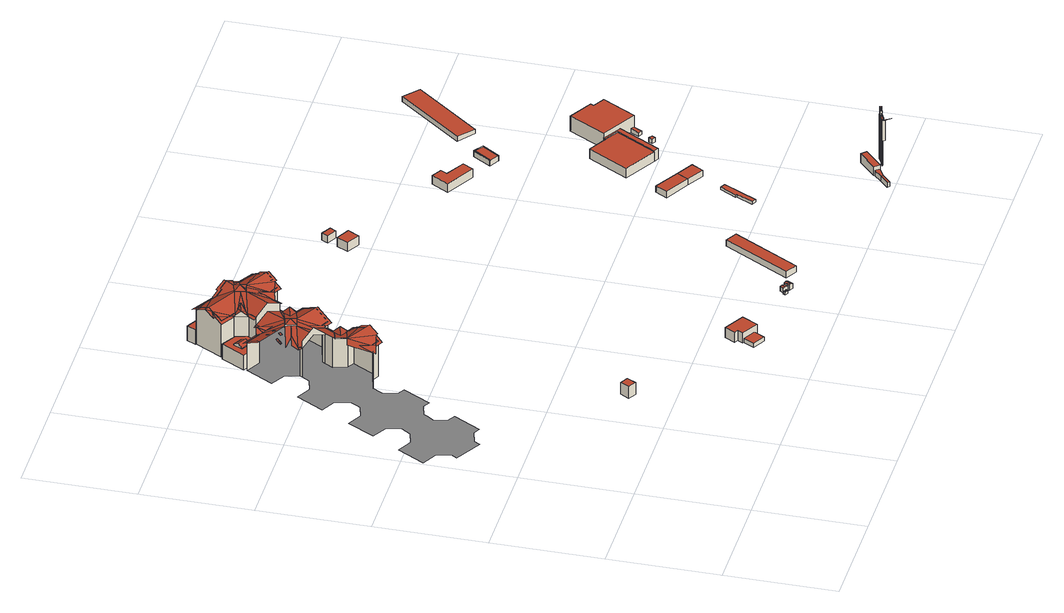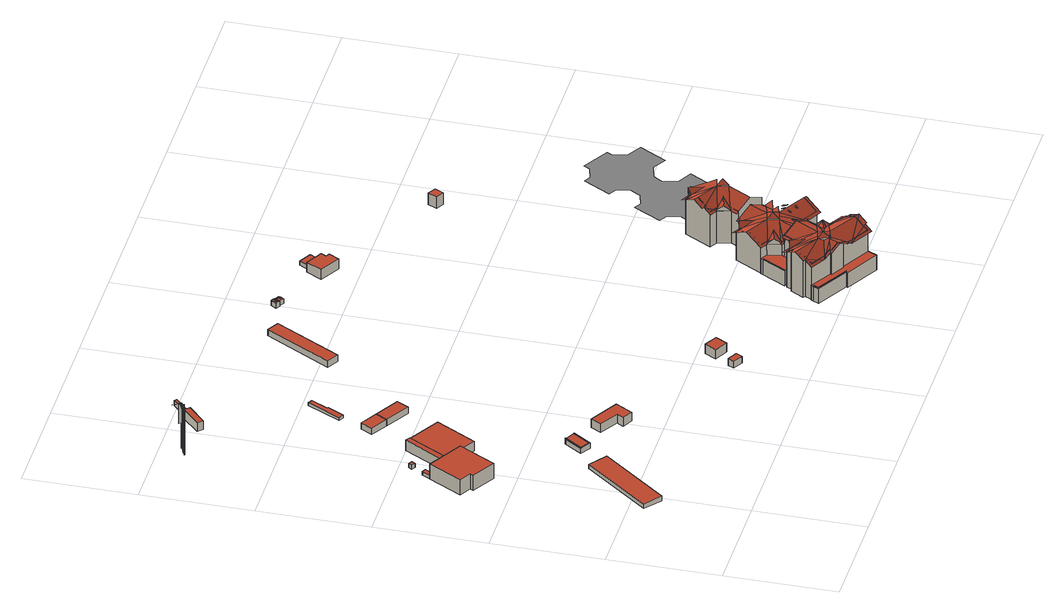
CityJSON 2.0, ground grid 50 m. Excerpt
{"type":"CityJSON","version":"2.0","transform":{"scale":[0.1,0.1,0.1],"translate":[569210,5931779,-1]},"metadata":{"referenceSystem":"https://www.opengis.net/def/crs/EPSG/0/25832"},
"CityObjects":{
"building1":{"type":"Building","attributes":{"Grundfläche 2D":"19.448361","Grundhöhe NN":"3.716"},"geometry":[{"type":"Solid","lod":"3","boundaries":[[[[0,1,2,3]],[[4,5,3,2]],[[5,6,0,3]],[[6,7,1,0]],[[7,4,2,1]],[[7,6,5,4]]]],"semantics":{"surfaces":[{"type":"RoofSurface"},{"type":"WallSurface"},{"type":"GroundSurface"}],"values":[[0,1,1,1,1,2]]}}]},
"building2":{"type":"Building","attributes":{"Grundfläche 2D":"3887.986496","Grundhöhe NN":"0.758"},"children":["building2-1","building2-2","building2-3","building2-4","building2-5","building2-6"],"geometry":[{"type":"MultiSurface","lod":"3","boundaries":[[[8,9,10,11,12,13,14]],[[15,16,17,18,19,20,12,11,10,21,22]],[[23,24,20,25,26,27,28]],[[29,30,9,8,14,24,23,28]],[[31,15,26,25,20,32,33,34]],[[10,9,35,22,21]],[[26,15,27]],[[9,30,29,36,35]],[[37,38,39,40,41,42]],[[27,22,35]],[[22,27,15]],[[15,27,36]],[[16,43,44,39,38,37,42]],[[27,35,36,29,36]],[[44,45,40,39]],[[46,45,44]],[[27,15,31]],[[47,28,27,31]],[[15,36,29,28,47,48,49,50,16]],[[51,47,31,34,52]],[[49,53,28,47,51,48]],[[47,28,53,49,48]],[[54,55,56,57,58,59,60,61,62,63,64,65,66,67,68,69,70,71,72,73,74,75,76,77,78,79,80,81,82,83,84,85,86,87,88,89,90,91,92,93,94,95,96,97,98,99,100,101,102,103,104,105,106,107,108,109,110,111,112,113,114,115,116,117,118,119,120,121,122,123,124,125,126,127,128,129,52,34,33,130,131,132,133,134,135,136]],[[137,138,46,44,43,16,139,140,141,142]],[[143,144,85,84]],[[145,144,146]],[[48,50,49]],[[147,148,149,150,151,152,146,153]],[[16,50,49,154,155,156]],[[50,156,155,154,49]],[[146,152,143,157,158,145]],[[46,138,159]],[[141,140,160,161,142]],[[162,163,164,156,50,48,51,52,129]],[[146,145,158,165,148,147,153]],[[143,166,167,168,169,157]],[[16,156,155,170,171,164]],[[16,164,171,163,172,173,174,139]],[[137,142,161,175,176,177,138]],[[178,149,165,179,180]],[[156,164,171,170,155]],[[181,182,183,168,167,46,159,177]],[[184,185,186,187,188,189,128,127]],[[138,177,159]],[[139,174,160,140]],[[190,173,188,187,186,185,182]],[[172,189,188,173]],[[191,192,193,194,195,196,197,198,199,200]],[[189,172,162,129,128]],[[181,177,176]],[[171,164,163]],[[181,176,175,161,160,174,173,190,182]],[[194,193,192,89,88]],[[163,171,201,173,172]],[[173,201,171,163,162,172]],[[182,185,184,202,168,183]],[[202,184,127,126,169,168]],[[199,198,197,196,179,203,204,205,200]],[[149,148,165]],[[169,206,207,208,209,210,158,157]],[[211,212,213,214]],[[212,215,216,213]],[[217,169,126,125]],[[217,218,207,206,169]],[[219,209,208]],[[210,209,220]],[[203,221,204]],[[158,210,220]],[[205,204,222]],[[203,223,221]],[[224,179,165,158]],[[225,224,158,226,227,228]],[[227,226,229,228]],[[230,231,222,204,221,223]],[[228,232,225]],[[233,230,223,203,179,224,225,232]],[[234,235,236,220,209,219,237]],[[238,239,240,226,158]],[[241,242,243,244]],[[245,243,242,246,247]],[[241,248,246,242]],[[235,234,239,238,158,220,236]],[[90,89,192,191,249,250,251,92,91]],[[228,252,232]],[[230,233,231]],[[253,233,232]],[[233,253,231]],[[253,254,231]],[[123,122,255,256,257,258,259,218,217,125,124]],[[200,260,261,250,249,191]],[[231,262,263,264,260,200,205,222]],[[265,266,237,219,208,207,267,268]],[[267,207,218,259,258,257,256,268]],[[240,269,270,229,226]],[[228,229,271]],[[248,272,247,246]],[[273,211,214,274]],[[252,228,271,275]],[[212,211,273,276,277,278,215],[244,243,245,279]],[[280,281,282,274,214,213,216]],[[283,284,285,231,254]],[[284,283,254,253,232,252,275,250,261]],[[239,234,286,287,256,288]],[[287,286,234,237,266,265,289,256]],[[271,229,270]],[[290,239,288]],[[241,244,279,272,248]],[[288,270,269,240,239,290]],[[279,245,247,272]],[[262,231,285,263]],[[270,288,291,275,271]],[[292,256,289,265]],[[284,261,264,263,285,284,283]],[[251,250,261]],[[215,278,280,216]],[[260,264,293,251,261]],[[276,273,274,282]],[[293,294,260,264]],[[295,296,297]],[[298,299,300,301,296,302]],[[251,293,93,92]],[[295,302,296]],[[303,295,297]],[[299,302,296,301,300]],[[297,296,303]],[[304,255,122,121]],[[305,306,307,288,256,292,265,268]],[[293,264,261,250,275,308]],[[277,276,282,281]],[[303,296,302,299,300,309,295]],[[304,307,306,305,268,256,255]],[[310,309,299,298,98,97]],[[311,312,94,93,293,313]],[[288,314,315,316,317,275,291,288,290]],[[299,309,300]],[[313,318,319,320,321,312,311]],[[319,322,323,324,325,326,300]],[[278,277,281,280]],[[295,303,327]],[[322,328,329,330,331,332,333,324,323]],[[300,309,310,334]],[[335,336,319,300,334]],[[321,320,319,336,331]],[[303,337,327]],[[328,320,321]],[[302,295,327,337,338,339,340,99,98,298]],[[324,341,342,334,343,344,326,325]],[[95,94,312,321,331,336,335,334,310,97,96]],[[318,313,345,346,321,320,347,322,319]],[[348,327,303,295,309,300,326,334]],[[333,349,324]],[[350,338,337,303,351]],[[349,341,324]],[[352,345,313,293,308,353]],[[308,275,353]],[[331,328,321,346,354,332]],[[354,333,332]],[[355,307,304,121,120,356,357]],[[358,359,316,315]],[[354,348,334,342,341]],[[340,360,100,99]],[[350,351,303,337,361,362,363,338]],[[364,365,366,314,288,307,306,367,368]],[[333,354,341,349]],[[314,358,315]],[[369,317,316,359,370,371,372]],[[373,353,275,317,369,372,371,374,375]],[[355,357,376,377,314,368,367,306,307]],[[378,314,377,379,380,381]],[[360,382,101,100]],[[350,383,362,363,339,338]],[[365,364,384,385,386,358,314,366]],[[363,362,383,350,338]],[[314,378,374,368]],[[381,380,387,353]],[[388,359,358,386,385,384]],[[381,353,373,375,374,378]],[[376,357,356,379,377]],[[369,372,371,372]],[[370,359,388,384,364,368,374,371]],[[389,390,362,361,337,303,327,348]],[[356,120,119,391]],[[392,352,353,387,393,394]],[[395,391,119,118]],[[396,346,345,352,397,398,399,400,401]],[[397,352,392,394,396,401,398]],[[363,361,402,390,403,404,340,339]],[[405,406,407,408,393,387,380,379,356,391,395]],[[354,346,348]],[[409,348,346,410]],[[401,411,412,346,396]],[[413,414,415,412,411,416,417,401,418,419,399]],[[362,361,363]],[[410,420,409]],[[346,421,422,410]],[[422,420,410]],[[362,390,402,361]],[[399,398,423,424,425,426,414,413]],[[421,427,428,429,422]],[[382,430,102,101]],[[431,432,421,346,412,415,433,434]],[[429,428,435,420,422]],[[436,437,424,423,398,401,396,411,438,439,440,441]],[[421,432,431,427]],[[113,442,436,441,440,439,438,411,396,394,393,408,114]],[[389,348,409,443,444]],[[431,428,427]],[[409,420,443]],[[405,395,118,117]],[[431,445,435,428]],[[425,446,447,441,434,433,415,414,426]],[[448,449,443,420,435]],[[431,434,441,437,436,450,451,445]],[[445,451,452,453,454,444,443,449,448,435]],[[452,451,450]],[[362,390,389,444,454,455,456,457,458,459]],[[442,460,424,437,436]],[[461,462,404,403]],[[115,114,408,407,406,405,117,116]],[[456,461,403,390,362,459,458,457]],[[436,437,425,460,463,464,465,450]],[[466,460,442,113,112]],[[467,464,463,460,425,424,468,469]],[[464,467,469,468,424,460,466,463]],[[456,470,471,462,461]],[[404,462,471,472,473,474,475,476,477,478,479,480,430,382,360,340]],[[454,453,481,482,483,455]],[[484,485,479,478]],[[486,465,463,466,112,111]],[[430,480,103,102]],[[487,457,456,455,488,489]],[[464,463,465]],[[488,472,471,470]],[[455,483,482,489,488]],[[488,470,456,457,487,489]],[[490,486,111,110]],[[491,450,465,464,492,493]],[[482,483,488,489]],[[493,492,464,465,486,490,491]],[[494,495,496,482,481,453,452,450,497]],[[483,481,498,496,499,473,472,488]],[[481,483,482]],[[478,477,500,484]],[[482,496,498,481]],[[480,501,104,103]],[[502,491,490,110,109]],[[450,491,493,503,494,497]],[[501,480,479,485,504]],[[505,502,109,108]],[[497,494,503,493,491,502,505]],[[496,495,494,506,482]],[[497,495,494]],[[499,496,482,506,494,495]],[[507,508,504,485,484,500]],[[495,497,505,108,107,473,499]],[[474,473,107,106]],[[475,474,106,105]],[[507,476,475,508]],[[477,476,507,500]],[[475,501,504,508]],[[501,475,105,104]]],"semantics":{"surfaces":[{"type":"RoofSurface"},{"type":"WallSurface"},{"type":"GroundSurface"}],"values":[0,0,0,1,1,0,0,0,0,1,0,0,1,1,1,0,0,0,0,1,0,0,2,0,1,0,0,0,0,0,0,0,0,1,0,1,0,0,0,0,0,0,1,1,1,0,0,0,1,1,0,1,1,0,0,0,1,0,0,0,1,1,1,0,0,1,1,0,0,1,0,1,0,0,1,0,0,1,1,1,0,0,1,1,0,0,0,0,1,0,1,1,0,0,0,0,1,1,0,2,0,0,0,0,0,0,1,1,1,0,1,1,1,0,1,0,1,0,0,0,1,0,0,0,0,1,0,0,1,0,0,1,1,0,0,0,1,1,0,0,0,0,0,0,0,1,0,1,0,0,0,0,0,1,0,0,0,1,0,0,1,0,0,0,1,0,0,0,1,1,0,1,0,0,1,0,0,1,1,1,0,1,1,1,0,0,1,0,0,1,0,0,0,0,1,0,0,1,1,1,0,0,0,0,1,1,1,0,1,1,0,0,0,1,0,0,0,1,1,0,0,1,0,0,1,0,0,1,1,1,0,0,1,0,0,1,0,0,0,0,1,0,1,0,1,1,0,1,1,0,0,0,0,0,1,1,1,1,1,1,1]}}]},
"building2-1":{"type":"BuildingInstallation","parents":["building2"],"geometry":[{"type":"MultiSurface","lod":"3","boundaries":[[[509,510,511,512]],[[511,510,513,514]],[[510,509,515,513]],[[512,511,514,516]],[[509,512,516,515]]],"semantics":{"surfaces":[{"type":"RoofSurface"},{"type":"WallSurface"}],"values":[0,1,1,1,1]}}]},
"building2-2":{"type":"BuildingInstallation","parents":["building2"],"geometry":[{"type":"MultiSurface","lod":"3","boundaries":[[[510,517,518,519]],[[519,518,520,521]],[[510,519,521,513]],[[517,510,513,522]],[[518,517,522,520]]],"semantics":{"surfaces":[{"type":"RoofSurface"},{"type":"WallSurface"}],"values":[0,1,1,1,1]}}]},
"building2-3":{"type":"BuildingInstallation","parents":["building2"],"geometry":[{"type":"MultiSurface","lod":"3","boundaries":[[[523,524,525,526]],[[525,524,527,528]],[[526,525,528,529]],[[523,526,529,530]],[[524,523,530,527]]],"semantics":{"surfaces":[{"type":"RoofSurface"},{"type":"WallSurface"}],"values":[0,1,1,1,1]}}]},
"building2-4":{"type":"BuildingInstallation","parents":["building2"],"geometry":[{"type":"MultiSurface","lod":"3","boundaries":[[[531,532,533,534]],[[532,531,535,536]],[[533,532,536,537]],[[534,533,537,538]],[[531,534,538,535]]],"semantics":{"surfaces":[{"type":"RoofSurface"},{"type":"WallSurface"}],"values":[0,1,1,1,1]}}]},
"building2-5":{"type":"BuildingInstallation","parents":["building2"],"geometry":[{"type":"MultiSurface","lod":"3","boundaries":[[[539,540,541,542]],[[542,541,543,544]],[[539,542,544,545]],[[540,539,545,546]],[[541,540,546,543]]],"semantics":{"surfaces":[{"type":"RoofSurface"},{"type":"WallSurface"}],"values":[0,1,1,1,1]}}]},
"building2-6":{"type":"BuildingInstallation","parents":["building2"],"geometry":[{"type":"MultiSurface","lod":"3","boundaries":[[[547,548,549,550]],[[395,405,550,549]],[[548,547,406,551]],[[549,548,551,395]],[[405,406,547,550]]],"semantics":{"surfaces":[{"type":"RoofSurface"},{"type":"WallSurface"}],"values":[0,1,1,1,1]}}]},
"building3":{"type":"Building","attributes":{"Grundfläche 2D":"119.736604","Grundhöhe NN":"1.803"},"geometry":[{"type":"Solid","lod":"3","boundaries":[[[[552,553,554,555,556,557]],[[558,559,560,561]],[[552,557,562,563]],[[553,552,563,564]],[[554,553,564,565]],[[555,554,565,566]],[[560,567,568,556,555,566,569,561]],[[557,556,568,562]],[[558,561,569,570]],[[559,558,570,571]],[[560,559,571,567]],[[562,568,567,571,570,569,566,565,564,563]]]],"semantics":{"surfaces":[{"type":"RoofSurface"},{"type":"WallSurface"},{"type":"GroundSurface"}],"values":[[0,0,1,1,1,1,1,1,1,1,1,2]]}}]},
"building4":{"type":"Building","attributes":{"Grundfläche 2D":"2.001589","Grundhöhe NN":"4.839"},"geometry":[{"type":"Solid","lod":"3","boundaries":[[[[572,573,574]],[[575,576,577,578,573,572]],[[579,578,577]],[[580,581,574,573,578,579]],[[572,574,582,583]],[[584,585,577,576,575,572,583,586]],[[579,577,585,587]],[[582,574,581,580,579,587,588]],[[587,585,584,586,583,582,588]]]],"semantics":{"surfaces":[{"type":"RoofSurface"},{"type":"WallSurface"},{"type":"GroundSurface"}],"values":[[0,0,0,0,1,1,1,1,2]]}}]},
"building5":{"type":"Building","attributes":{"Grundfläche 2D":"4.549170","Grundhöhe NN":"4.774"},"geometry":[{"type":"Solid","lod":"3","boundaries":[[[[589,590,591,592]],[[593,589,592,594]],[[594,592,591,595,596]],[[593,594,596,597]],[[590,589,593,597,598]],[[591,590,598,595]],[[596,595,598,597]]]],"semantics":{"surfaces":[{"type":"RoofSurface"},{"type":"WallSurface"},{"type":"GroundSurface"}],"values":[[0,0,1,1,1,1,2]]}}]},
"building6":{"type":"Building","attributes":{"Grundfläche 2D":"6.020033","Grundhöhe NN":"4.754"},"geometry":[{"type":"Solid","lod":"3","boundaries":[[[[599,600,601]],[[602,600,599]],[[602,599,603]],[[602,603,604]],[[601,600,605,606]],[[603,599,601,606,607]],[[604,603,607,608]],[[605,600,602,604,608]],[[606,605,608,607]]]],"semantics":{"surfaces":[{"type":"RoofSurface"},{"type":"WallSurface"},{"type":"GroundSurface"}],"values":[[0,0,0,0,1,1,1,1,2]]}}]},
"building7":{"type":"Building","attributes":{"Grundfläche 2D":"206.804514","Grundhöhe NN":"1.548"},"geometry":[{"type":"Solid","lod":"3","boundaries":[[[[609,610,611,612]],[[613,614,612,611]],[[614,615,609,612]],[[615,616,610,609]],[[616,613,611,610]],[[616,615,614,613]]]],"semantics":{"surfaces":[{"type":"RoofSurface"},{"type":"WallSurface"},{"type":"GroundSurface"}],"values":[[0,1,1,1,1,2]]}}]},
"building8":{"type":"Building","attributes":{"Grundfläche 2D":"39.757102","Grundhöhe NN":"3.750"},"geometry":[{"type":"Solid","lod":"3","boundaries":[[[[617,618,619,620]],[[621,622,620,619]],[[622,623,617,620]],[[623,624,618,617]],[[624,621,619,618]],[[624,623,622,621]]]],"semantics":{"surfaces":[{"type":"RoofSurface"},{"type":"WallSurface"},{"type":"GroundSurface"}],"values":[[0,1,1,1,1,2]]}}]},
"building9":{"type":"Building","attributes":{"Grundfläche 2D":"16.047370","Grundhöhe NN":"2.600"},"geometry":[{"type":"Solid","lod":"3","boundaries":[[[[625,626,627,628]],[[629,630,628,627]],[[630,631,625,628]],[[631,632,626,625]],[[632,629,627,626]],[[632,631,630,629]]]],"semantics":{"surfaces":[{"type":"RoofSurface"},{"type":"WallSurface"},{"type":"GroundSurface"}],"values":[[0,1,1,1,1,2]]}}]},
"building10":{"type":"Building","attributes":{"Grundfläche 2D":"41.273050","Grundhöhe NN":"1.509"},"geometry":[{"type":"Solid","lod":"3","boundaries":[[[[633,634,635,636,637,638]],[[639,640,636,635]],[[640,641,637,636]],[[641,642,638,637]],[[642,643,633,638]],[[643,644,634,633]],[[644,639,635,634]],[[640,639,644,643,642,641]]]],"semantics":{"surfaces":[{"type":"RoofSurface"},{"type":"WallSurface"},{"type":"GroundSurface"}],"values":[[0,1,1,1,1,1,1,2]]}}]},
"building11":{"type":"Building","attributes":{"Grundfläche 2D":"77.841871","Grundhöhe NN":"2.038"},"geometry":[{"type":"Solid","lod":"3","boundaries":[[[[645,646,647,648]],[[649,650,646,645]],[[650,651,647,646]],[[651,652,648,647]],[[652,649,645,648]],[[650,649,652,651]]]],"semantics":{"surfaces":[{"type":"RoofSurface"},{"type":"WallSurface"},{"type":"GroundSurface"}],"values":[[0,1,1,1,1,2]]}}]},
"building12":{"type":"Building","attributes":{"Grundfläche 2D":"51.028626","Grundhöhe NN":"5.439"},"geometry":[{"type":"Solid","lod":"3","boundaries":[[[[653,654,655,656]],[[657,658,659,660]],[[661,657,660,662]],[[658,663,664,654,653,665,666,659]],[[655,654,664,667]],[[656,655,667,668]],[[653,656,668,665]],[[660,659,666,669]],[[658,657,670,663]],[[662,660,669,671]],[[661,662,671,672]],[[657,661,672,670]],[[666,665,668,667,664,663,670,672,671,669]]]],"semantics":{"surfaces":[{"type":"RoofSurface"},{"type":"WallSurface"},{"type":"GroundSurface"}],"values":[[0,0,0,1,1,1,1,1,1,1,1,1,2]]}}]},
"building13":{"type":"Building","attributes":{"Grundfläche 2D":"54.464480","Grundhöhe NN":"1.953"},"geometry":[{"type":"Solid","lod":"3","boundaries":[[[[673,674,646,645]],[[646,674,675,650]],[[649,645,646,650]],[[673,645,649,676]],[[674,673,676,675]],[[650,675,676,649]]]],"semantics":{"surfaces":[{"type":"RoofSurface"},{"type":"WallSurface"},{"type":"GroundSurface"}],"values":[[0,1,1,1,1,2]]}}]},
"building14":{"type":"Building","attributes":{"Grundfläche 2D":"102.174693","Grundhöhe NN":"2.074"},"geometry":[{"type":"Solid","lod":"3","boundaries":[[[[677,678,679,680,681,682]],[[683,684,681,680]],[[684,685,682,681]],[[685,686,677,682]],[[686,687,678,677]],[[687,688,679,678]],[[688,683,680,679]],[[683,688,687,686,685,684]]]],"semantics":{"surfaces":[{"type":"RoofSurface"},{"type":"WallSurface"},{"type":"GroundSurface"}],"values":[[0,1,1,1,1,1,1,2]]}}]},
"building15":{"type":"Building","attributes":{"Grundfläche 2D":"1252.468823","Grundhöhe NN":"-0.001"},"children":["building15-1"],"geometry":[{"type":"MultiSurface","lod":"3","boundaries":[[[689,690,691,692,693,694,695]],[[689,695,696,697]],[[698,699,697]],[[700,701,691,690,689,697,699]],[[691,701,702,692]],[[703,698,697]],[[700,699,698]],[[701,700,704,702]],[[698,705,700]],[[706,705,698,707]],[[700,708,709,704]],[[708,710,711,709]],[[712,708,700,705,713,714]],[[715,713,705,706]],[[710,708,712,716,717]],[[711,710,717,716,718,719]],[[720,714,713,715]],[[716,712,721,718]],[[722,723,714,720]],[[723,724,712,714]],[[725,724,723,722]]],"semantics":{"surfaces":[{"type":"WallSurface"},{"type":"RoofSurface"}],"values":[0,0,1,1,0,1,1,0,1,0,0,0,1,0,1,0,0,0,0,1,0]}}]},
"building15-1":{"type":"BuildingInstallation","parents":["building15"],"geometry":[{"type":"MultiSurface","lod":"3","boundaries":[[[726,727,728]],[[726,729,727]],[[730,728,727,731]],[[731,727,732]],[[732,727,729]],[[733,729,726]],[[734,735,733]],[[733,735,729]],[[736,735,734]],[[732,735,736]],[[729,735,732]],[[722,720,726,728]],[[726,720,715,734,733]],[[715,706,737,736,734]],[[736,737,738,731,732]]],"semantics":{"surfaces":[{"type":"RoofSurface"},{"type":"WallSurface"}],"values":[0,0,0,0,0,0,0,0,0,0,0,1,1,1,1]}}]},
"building16":{"type":"Building","attributes":{"Grundfläche 2D":"51.131540","Grundhöhe NN":"2.076"},"children":["building16-1"],"geometry":[{"type":"Solid","lod":"3","boundaries":[[[[739,740,741,742,743,744]],[[745,746,744,743]],[[746,747,739,744]],[[747,748,740,739]],[[748,749,741,740]],[[749,750,742,741]],[[750,745,743,742]],[[750,749,748,747,746,745]]]],"semantics":{"surfaces":[{"type":"RoofSurface"},{"type":"WallSurface"},{"type":"GroundSurface"}],"values":[[0,1,1,1,1,1,1,2]]}}]},
"building16-1":{"type":"BuildingInstallation","parents":["building16"],"geometry":[{"type":"MultiSurface","lod":"3","boundaries":[[[751,752,753,754,755,756,757,758]],[[743,744,754,753]],[[744,739,755,754]],[[756,755,739,759]],[[759,760,757,756]],[[760,740,758,757]],[[740,741,751,758]],[[752,751,741,742]],[[742,743,753,752]]],"semantics":{"surfaces":[{"type":"RoofSurface"},{"type":"WallSurface"}],"values":[0,1,1,1,1,1,1,1,1]}}]},
"building17":{"type":"Building","attributes":{"Grundfläche 2D":"762.023928","Grundhöhe NN":"0.998"},"geometry":[{"type":"Solid","lod":"3","boundaries":[[[[761,762,763,764]],[[765,766,767,768,769]],[[770,771,772,773,774,775,776]],[[777,778,779,780,781,782]],[[764,763,783,784]],[[761,764,784,785]],[[763,762,786,783]],[[767,766,787,788]],[[769,789,790,765]],[[766,765,790,787]],[[771,770,791,792]],[[772,771,792,793]],[[794,786,762,761,785,795,774,773,772,793,796,779,778]],[[775,774,795,797]],[[776,775,797,798]],[[770,776,798,791]],[[780,769,768,781]],[[781,768,767,782]],[[782,767,788,799,777]],[[778,777,799,794]],[[779,796,789,769,780]],[[796,793,792,791,798,797,795,785,784,783,786,794,799,788,787,790,789]]]],"semantics":{"surfaces":[{"type":"RoofSurface"},{"type":"WallSurface"},{"type":"GroundSurface"}],"values":[[0,0,0,0,1,1,1,1,1,1,1,1,1,1,1,1,1,1,1,1,1,2]]}}]},
"building18":{"type":"Building","attributes":{"Grundfläche 2D":"3.633414","Grundhöhe NN":"0.963"},"geometry":[{"type":"Solid","lod":"3","boundaries":[[[[800,801,802,803]],[[804,805,803,802]],[[805,806,800,803]],[[806,807,801,800]],[[807,804,802,801]],[[807,806,805,804]]]],"semantics":{"surfaces":[{"type":"RoofSurface"},{"type":"WallSurface"},{"type":"GroundSurface"}],"values":[[0,1,1,1,1,2]]}}]},
"building19":{"type":"Building","attributes":{"Grundfläche 2D":"355.311134","Grundhöhe NN":"2.762"},"geometry":[{"type":"Solid","lod":"3","boundaries":[[[[808,809,810,811]],[[812,813,811,810]],[[813,814,808,811]],[[814,815,809,808]],[[815,812,810,809]],[[815,814,813,812]]]],"semantics":{"surfaces":[{"type":"RoofSurface"},{"type":"WallSurface"},{"type":"GroundSurface"}],"values":[[0,1,1,1,1,2]]}}]}
},
"vertices":[
[669,662,105],[692,703,105],[655,723,105],[633,683,105],[655,723,47],[633,683,47],[669,662,47],[692,703,47],
[498,1731,193],[524,1738,213],[505,1802,213],[501,1780,205],[495,1743,193],[495,1731,190],[495,1730,190],[545,1757,193],[515,1858,232],[468,1845,232],[477,1809,218],[480,1800,215],[495,1742,193],[520,1785,205],[544,1758,193],[524,1738,188],[498,1731,188],[518,1749,193],[523,1750,193],[545,1756,192],[548,1745,188],[551,1746,190],[548,1745,192],[550,1758,195],[490,1741,195],[490,1741,18],[550,1758,18],[545,1756,193],[546,1755,192],[511,1873,236],[511,1874,236],[510,1874,236],[501,1906,236],[484,1875,251],[515,1858,236],[511,1873,232],[510,1874,232],[501,1906,232],[502,1906,232],[567,1749,195],[588,1753,203],[603,1756,209],[595,1766,211],[581,1741,195],[581,1741,18],[586,1725,188],[344,1475,18],[321,1439,18],[339,1379,18],[369,1362,18],[300,1239,18],[271,1255,18],[270,1256,18],[209,1238,18],[194,1211,18],[72,1279,18],[87,1304,18],[68,1369,18],[3,1404,18],[72,1527,18],[137,1491,18],[199,1509,18],[222,1543,18],[228,1554,18],[209,1619,18],[145,1655,18],[213,1777,18],[279,1741,18],[340,1759,18],[347,1771,18],[367,1806,18],[348,1871,18],[284,1907,18],[353,2029,18],[418,1993,18],[479,2011,18],[501,2046,18],[508,2057,18],[488,2122,18],[424,2158,18],[493,2280,18],[558,2244,18],[564,2246,18],[567,2247,18],[620,2262,18],[626,2275,18],[646,2311,18],[645,2316,18],[631,2367,18],[630,2372,18],[564,2409,18],[632,2533,18],[628,2535,18],[649,2575,18],[807,2490,18],[803,2483,18],[951,2402,18],[937,2376,18],[931,2366,18],[930,2367,18],[912,2335,18],[921,2330,18],[888,2270,18],[879,2275,18],[862,2244,18],[830,2261,18],[814,2257,18],[828,2249,18],[852,2236,18],[857,2233,18],[796,2125,18],[791,2115,18],[790,2115,18],[721,1992,18],[691,2009,18],[663,2001,18],[661,2001,18],[630,1992,18],[623,1978,18],[602,1942,18],[619,1882,18],[650,1864,18],[470,1703,18],[463,1690,18],[480,1630,18],[511,1612,18],[442,1489,18],[411,1506,18],[351,1489,18],[574,1911,206],[598,1934,195],[615,1886,194],[612,1886,195],[579,1892,206],[557,1896,213],[501,2046,161],[508,2057,161],[505,2065,158],[502,2064,157],[534,2091,171],[551,2105,178],[551,2106,179],[486,2087,179],[493,2061,157],[494,2059,155],[505,2066,159],[612,1751,209],[634,1792,232],[615,1803,232],[561,2013,197],[607,2096,197],[599,1934,194],[630,1885,191],[622,1914,213],[650,1864,195],[643,1851,203],[636,1839,211],[600,2119,197],[501,2046,196],[561,2013,232],[623,1978,195],[623,1978,160],[657,1832,209],[648,1837,209],[635,1872,195],[629,1889,188],[630,1885,190],[615,1939,194],[613,1944,191],[612,1943,191],[529,2110,171],[593,2143,197],[494,2116,159],[613,1944,190],[615,1939,188],[633,1973,188],[602,1942,195],[604,1935,192],[610,1913,193],[611,1909,192],[618,1886,193],[619,1882,194],[622,1914,188],[564,2246,159],[558,2244,161],[542,2253,161],[493,2280,160],[465,2230,191],[458,2219,197],[448,2225,197],[488,2297,154],[557,2260,154],[560,2258,154],[665,1869,188],[607,1950,195],[565,2243,160],[556,2257,156],[555,2257,156],[633,1973,154],[639,1982,154],[635,1981,155],[635,1982,155],[635,1993,158],[560,2258,91],[492,2295,91],[492,2295,18],[560,2258,18],[552,2402,91],[552,2402,18],[630,1992,160],[636,1993,158],[639,1982,158],[636,1995,159],[556,2256,156],[560,2258,160],[565,2242,160],[594,2143,197],[593,2144,197],[607,2096,201],[594,2143,201],[593,2144,201],[624,2126,215],[573,2233,164],[585,2265,179],[616,2150,197],[582,2223,168],[645,2054,179],[645,2053,178],[641,2031,171],[664,1990,179],[630,2102,197],[637,2104,197],[637,2104,201],[578,2290,95],[537,2312,95],[537,2312,91],[578,2290,91],[560,2354,91],[549,2333,109],[560,2354,95],[589,2311,109],[567,2247,159],[614,2260,158],[620,2262,160],[617,2150,197],[583,2223,168],[604,2200,179],[691,2009,160],[685,2008,158],[663,2001,158],[661,2001,158],[658,2000,158],[611,2272,154],[613,2263,157],[611,2272,158],[613,2273,156],[613,2273,155],[691,1998,155],[688,1997,158],[664,1990,154],[688,1997,154],[654,2109,201],[655,2109,201],[641,2157,201],[601,2332,95],[611,2272,91],[611,2272,18],[641,2157,197],[616,2280,91],[634,2313,91],[620,2364,91],[601,2332,91],[620,2364,18],[634,2313,18],[616,2280,18],[613,2255,160],[613,2262,158],[613,2263,158],[660,2037,171],[684,2009,158],[655,2109,197],[686,2006,158],[654,2109,197],[648,2133,197],[686,2006,157],[626,2275,160],[616,2280,154],[588,2453,224],[565,2435,212],[556,2440,212],[564,2409,198],[601,2388,198],[620,2364,191],[548,2404,191],[573,2425,209],[578,2481,235],[721,1992,160],[726,1976,154],[765,2047,197],[755,2053,197],[688,2240,196],[614,2381,198],[630,2372,198],[641,2302,198],[646,2311,197],[626,2275,198],[758,2137,158],[752,2138,160],[697,2147,179],[738,2185,160],[616,2280,191],[634,2313,191],[641,2315,194],[645,2316,196],[634,2310,192],[634,2313,194],[627,2339,215],[620,2364,196],[619,2368,193],[598,2470,235],[642,2315,194],[643,2316,195],[645,2317,195],[645,2318,196],[647,2320,197],[655,2327,200],[631,2367,196],[632,2365,196],[644,2318,196],[605,2483,227],[622,2514,210],[632,2533,198],[632,2533,91],[660,2362,205],[642,2365,199],[631,2368,195],[619,2369,192],[688,2240,235],[748,2347,235],[635,2311,192],[734,2395,235],[689,2356,215],[610,2517,212],[601,2522,212],[750,2206,198],[750,2206,160],[740,2370,235],[766,2073,185],[790,2115,91],[790,2115,160],[758,2137,159],[762,2166,179],[628,2535,91],[711,2489,197],[733,2490,191],[693,2499,198],[770,2137,155],[769,2137,155],[759,2137,158],[805,2120,154],[769,2141,154],[741,2187,159],[755,2190,160],[753,2195,156],[752,2194,156],[760,2200,154],[755,2190,154],[757,2194,154],[769,2127,160],[759,2132,160],[744,2187,158],[759,2132,91],[742,2192,91],[742,2192,160],[649,2575,91],[628,2549,191],[770,2137,156],[769,2137,156],[759,2137,159],[750,2206,91],[769,2141,159],[758,2402,225],[738,2474,198],[791,2115,91],[766,2235,197],[771,2244,91],[771,2244,198],[796,2125,91],[776,2245,196],[760,2200,191],[779,2234,191],[776,2233,192],[776,2234,193],[776,2243,195],[733,2476,198],[768,2457,216],[768,2457,91],[857,2233,91],[852,2236,91],[828,2249,91],[814,2257,91],[734,2395,238],[748,2347,238],[777,2245,196],[783,2281,208],[779,2234,195],[804,2241,215],[786,2303,215],[776,2245,195],[776,2244,195],[776,2234,192],[775,2233,192],[765,2378,253],[763,2351,235],[763,2351,238],[804,2241,191],[828,2249,191],[831,2249,193],[828,2249,195],[776,2355,235],[777,2355,238],[776,2355,238],[807,2490,91],[777,2355,235],[773,2354,235],[787,2302,215],[820,2265,198],[795,2360,238],[825,2260,196],[825,2258,195],[798,2252,196],[801,2253,196],[823,2259,196],[824,2260,196],[830,2261,198],[780,2409,238],[780,2409,234],[795,2360,235],[832,2250,192],[825,2260,195],[794,2361,238],[788,2384,238],[795,2361,235],[794,2361,235],[794,2362,235],[788,2384,226],[781,2406,235],[782,2408,235],[804,2447,235],[809,2457,235],[768,2481,210],[764,2473,210],[847,2252,198],[772,2464,216],[772,2464,91],[868,2256,206],[883,2259,212],[875,2268,214],[862,2244,198],[866,2228,191],[852,2236,191],[857,2233,191],[834,2430,215],[834,2430,91],[830,2422,91],[930,2367,91],[931,2366,91],[937,2376,91],[932,2379,91],[943,2399,91],[795,2481,91],[798,2485,91],[803,2483,91],[860,2405,198],[876,2410,191],[853,2409,202],[795,2481,92],[798,2485,92],[879,2275,218],[850,2434,209],[830,2422,215],[846,2427,209],[888,2270,217],[905,2300,235],[892,2253,212],[915,2294,235],[928,2340,212],[921,2350,209],[893,2387,198],[916,2342,214],[864,2403,198],[930,2367,198],[943,2399,92],[951,2402,91],[921,2330,217],[937,2335,212],[951,2402,92],[912,2335,218],[946,2371,191],[932,2379,92],[937,2376,92],
[502,2135,171],[508,2145,177],[501,2149,177],[496,2138,171],[508,2145,176],[501,2149,176],[502,2135,170],[496,2138,170],
[514,2157,184],[508,2160,184],[502,2149,177],[508,2160,183],[502,2149,176],[514,2157,183],
[530,2205,187],[525,2207,187],[519,2197,193],[525,2194,192],[525,2207,186],[519,2197,192],[525,2194,191],[530,2205,186],
[545,2143,186],[551,2154,192],[544,2157,192],[538,2147,186],[545,2143,185],[551,2154,191],[544,2157,191],[538,2147,185],
[561,2188,186],[556,2177,192],[561,2175,192],[566,2185,186],[561,2175,191],[566,2185,185],[561,2188,185],[556,2177,191],
[852,2236,92],[792,2128,92],[796,2125,92],[857,2233,92],[792,2128,91],
[1197,410,77],[1170,363,77],[1188,353,77],[1175,329,77],[1252,287,77],[1291,358,77],[1152,277,48],[1209,245,48],[1237,295,48],[1179,327,48],[1291,358,28],[1197,410,28],[1170,363,28],[1188,353,28],[1175,329,28],[1237,295,28],[1252,287,28],[1179,327,28],[1152,277,28],[1209,245,28],
[1519,233,71],[1527,236,71],[1526,244,71],[1524,230,71],[1528,228,71],[1533,225,71],[1531,233,71],[1540,235,71],[1535,238,71],[1530,241,71],[1526,244,58],[1519,233,58],[1528,228,58],[1533,225,58],[1524,230,58],[1540,235,58],[1530,241,58],
[1544,239,82],[1555,232,80],[1564,248,80],[1554,254,82],[1534,245,80],[1543,261,80],[1564,248,58],[1543,261,58],[1534,245,58],[1555,232,58],
[1564,221,86],[1570,250,83],[1555,226,83],[1580,244,86],[1573,215,83],[1588,239,83],[1570,250,58],[1555,226,58],[1573,215,58],[1588,239,58],
[1913,542,56],[1860,571,56],[1692,273,56],[1744,243,56],[1692,273,25],[1744,243,25],[1913,542,25],[1860,571,25],
[1467,2045,94],[1496,2097,93],[1436,2129,93],[1408,2077,94],[1436,2129,48],[1408,2077,48],[1467,2045,48],[1496,2097,48],
[1513,2155,70],[1528,2183,70],[1483,2207,70],[1468,2179,70],[1483,2207,36],[1468,2179,36],[1513,2155,36],[1528,2183,36],
[2207,531,38],[2285,683,38],[2262,695,38],[2222,619,38],[2226,616,38],[2188,542,38],[2262,695,25],[2222,619,25],[2226,616,25],[2188,542,25],[2207,531,25],[2285,683,25],
[2254,833,61],[2284,885,61],[2172,949,61],[2142,896,61],[2254,833,30],[2284,885,30],[2172,949,30],[2142,896,30],
[2461,88,107],[2482,66,107],[2565,144,107],[2544,166,107],[2438,42,88],[2480,68,88],[2464,85,88],[2429,51,88],[2398,4,88],[2389,14,88],[2480,68,64],[2482,66,64],[2461,88,64],[2464,85,64],[2565,144,64],[2544,166,64],[2429,51,64],[2438,42,64],[2389,14,64],[2398,4,64],
[2332,788,61],[2362,841,61],[2362,841,30],[2332,788,30],
[2004,1865,74],[1960,1788,74],[2093,1713,74],[2120,1761,74],[2034,1809,74],[2051,1839,74],[2120,1761,31],[2034,1809,31],[2051,1839,31],[2004,1865,31],[1960,1788,31],[2093,1713,31],
[2624,81,233],[2619,90,233],[2618,92,233],[2618,92,10],[2619,90,10],[2619,90,135],[2624,81,135],[2627,82,136],[2627,82,233],[2627,88,235],[2622,93,233],[2634,99,233],[2633,100,233],[2633,100,10],[2643,57,235],[2634,99,10],[2663,106,236],[2663,106,241],[2627,88,241],[2655,108,233],[2655,108,10],[2654,110,233],[2654,110,10],[2668,114,233],[2661,110,234],[2666,112,234],[2661,110,241],[2667,116,233],[2662,114,233],[2667,116,10],[2662,114,10],[2666,112,241],[2668,114,10],[2673,115,241],[2673,115,234],[2672,116,234],[2672,116,241],
[2666,112,252],[2670,110,259],[2673,115,267],[2667,108,254],[2674,112,267],[2675,109,267],[2668,106,252],[2665,111,252],[2661,110,252],[2665,107,254],[2664,104,252],[2664,104,241],[2675,109,241],
[2193,1663,59],[2236,1640,57],[2237,1639,57],[2290,1717,57],[2246,1747,59],[2191,1665,59],[2246,1747,31],[2191,1665,31],[2193,1663,31],[2236,1640,31],[2237,1639,31],[2290,1717,31],
[2237,1639,60],[2290,1717,60],[2246,1747,60],[2191,1665,60],[2193,1663,60],[2247,1744,60],[2287,1717,60],[2236,1640,60],[2247,1744,59],[2287,1717,57],
[2609,1152,38],[2593,1161,38],[2571,1123,38],[2587,1114,38],[2363,1280,68],[2260,1098,68],[2407,1015,68],[2510,1197,68],[2445,1234,68],[2649,1347,95],[2541,1407,95],[2448,1242,95],[2449,1242,95],[2610,1151,95],[2695,1302,95],[2641,1333,95],[2428,1003,72],[2535,1193,72],[2449,1242,72],[2445,1234,72],[2510,1197,72],[2407,1015,72],[2571,1123,20],[2587,1114,20],[2609,1152,20],[2593,1161,20],[2260,1098,20],[2407,1015,20],[2445,1234,20],[2363,1280,20],[2649,1347,20],[2541,1407,20],[2448,1242,20],[2535,1193,20],[2610,1151,20],[2449,1242,20],[2695,1302,20],[2641,1333,20],[2428,1003,20],
[2549,1045,41],[2558,1062,41],[2542,1071,41],[2533,1054,41],[2542,1071,20],[2533,1054,20],[2549,1045,20],[2558,1062,20],
[2327,1839,62],[2401,1779,59],[2635,2073,59],[2561,2132,62],[2635,2073,38],[2561,2132,38],[2327,1839,38],[2401,1779,38]
]}
